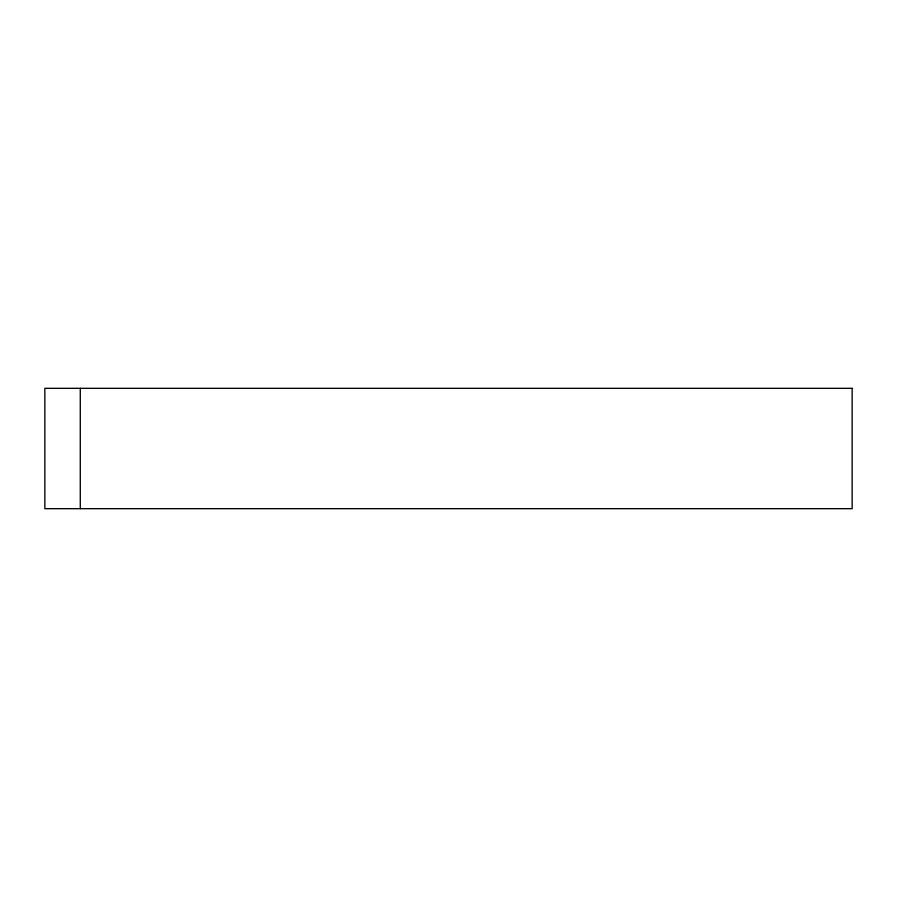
<?xml version="1.0" encoding="UTF-8"?>
<svg xmlns="http://www.w3.org/2000/svg" width="897" height="897" viewBox="0 0 897 897"><rect width="100%" height="100%" fill="white"/><g stroke="black" fill="none" stroke-linecap="round" stroke-linejoin="round"><path stroke-width="1.35" d="M80.281 388.323L80.281 508.677M852.15 388.323L44.85 388.323L44.85 508.677L852.15 508.677L852.15 388.323"/></g></svg>
